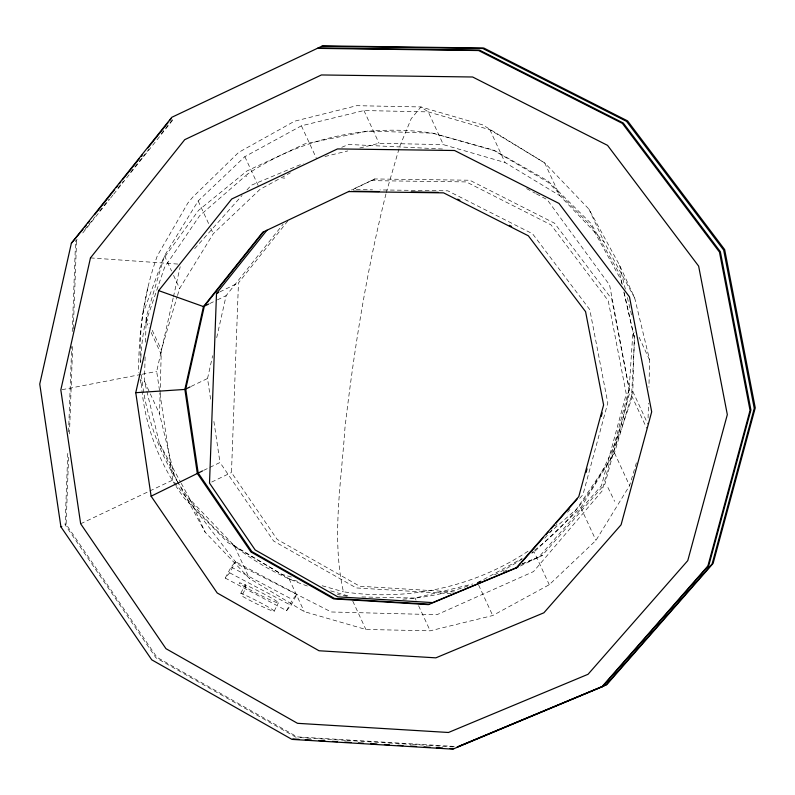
<?xml version="1.0" encoding="UTF-8"?>
<svg xmlns="http://www.w3.org/2000/svg" width="795" height="795" viewBox="0 0 795 795"><rect width="100%" height="100%" fill="white"/><g stroke="black" fill="none" stroke-linecap="round" stroke-linejoin="round"><path stroke-width="0.6" stroke-dasharray="3.98 2.98" d="M176.888 480.448L159.417 443.372L144.461 381.203L145.117 356.826M145.515 342.198L146.201 317.195L164.515 255.712L198.164 200.956L244.85 156.645L301.404 125.809L363.951 110.545L428.247 111.886L489.899 129.754L544.704 162.915L588.936 209.125L619.583 265.232L634.688 297.986L649.654 360.155L648.919 387.235M174.532 476.125L159.566 413.957L161.305 349.949L177.156 296.744M535.045 551.104L580.837 507.647L614.485 452.892L632.8 391.408L634.41 332.33M648.084 418.011L648.481 403.234M296.167 737.363L155.959 657.803L65.12 524.799L67.863 450.497M68.549 431.923L71.699 346.471M72.246 331.604L75.575 241.203L77.125 239.265M454.333 746.416L297.161 736.876L156.953 657.326L66.114 524.322L68.628 456.211M69.453 433.921L72.782 343.51M73.329 328.653L76.568 240.726L78.119 238.788M454.591 592.007L359.767 586.253L277.127 539.358L231.474 472.508L238.46 282.881L288.148 220.553M624.115 292.659L634.619 338.978L631.359 399.587L611.524 457.672L576.455 509.267L549.733 532.461M173.171 297.986L156.685 371.424L172.783 480.061L237.109 563.973L331.296 611.981L436.972 614.694L533.485 571.605L602.004 491.111L629.143 388.944L632.979 331.088M634.688 297.986L604.051 241.879L559.819 195.669L544.704 162.915L482.694 124.895L420.923 106.947L356.746 105.685L294.567 121.198L238.599 152.431L192.668 197.249L187.809 203.123L157.39 255.652C143.895 292.858 138.36 333.075 138.698 372.577M147.979 287.243L142.534 314.721L162.945 259.399L198.551 210.367L246.917 170.985L304.753 143.915L368.115 131.026L432.679 133.182L494.063 150.235L548.063 181.022L591.003 223.455L619.971 274.643L622.455 285.445M173.439 296.783L180.197 266.683M210.605 399.189L207.535 378.49L212.662 355.683M216.697 337.666L226.138 295.651L283.129 224.16M385.943 193.97C366.634 270.837 354.113 349.243 344.951 427.919C341.373 482.078 331.336 538.086 343.43 591.778A253.993 244.333 -10.1 0 0 528.556 550.875M386.221 192.768L399.05 148.705M177.514 295.561L179.63 288.476L213.279 233.71L259.965 189.399L290.413 172.793M177.484 481.522L205.17 532.233L249.411 578.442L304.217 611.603L365.869 629.471L430.165 630.813L492.711 615.549L549.256 584.713L595.952 540.401L629.6 485.646L636.924 461.06M399.756 146.33L411.204 118.694L420.923 106.947L428.247 111.886L443.362 144.64L505.014 162.508L559.819 195.669M240.875 593.179L245.138 584.802A21.972 1.391 27 0 1 271.602 598.128A21.972 1.391 27 0 1 274.752 601.825A21.972 1.391 27 0 1 248.835 589.145L244.82 586.859A21.972 1.391 27 0 1 241.978 583.53L245.138 584.802L246.043 587.555L241.789 595.932L244.582 597.522A21.972 1.391 27 0 0 270.489 610.202A21.972 1.391 27 0 0 267.339 606.506A21.972 1.391 27 0 0 240.875 593.179L241.789 595.932M274.166 611.166L278.429 602.789M225.243 578.094L231.107 567.024L235.539 561.737L296.903 594.282L291.04 605.363L286.607 610.639L225.243 578.094L229.675 572.817L235.539 561.737M286.607 610.639L292.471 599.559L296.903 594.282M84.846 229.576L94.883 216.985M99.514 211.172L108.786 199.555M118.048 187.928L123.454 181.151M130.4 172.436L141.987 157.907M142.752 156.933L148.933 149.192M161.286 133.689L173.648 118.197M82.75 232.975L109.78 199.078M110.545 198.104L112.86 195.202M113.635 194.228L173.867 118.684M531.706 553.052L533.336 551.203M544.724 538.215L548.788 533.574M549.603 532.65L552.048 529.868M555.298 526.161L556.927 524.303M567.511 512.248L569.945 509.466M579.714 498.336L582.964 494.629L607.807 402.926L589.781 309.633L532.561 233.78L447.814 190.83L379.96 189.916M520.318 566.04L542.269 555.447L604.925 484.036L629.769 392.333L611.743 299.039L554.522 223.186L469.766 180.236L374.783 178.955L351.36 190.035M194.646 248.676L242.068 195.451M246.977 189.945L251.061 185.354L303.193 163.482M247.573 174.095L199.664 215.693L164.595 267.289L144.75 325.374A235.151 226.207 -10.1 0 0 140.735 362.46M477.596 582.795L522.186 558.478M531.974 553.141L534.151 551.959L549.256 584.713M75.575 241.203L76.568 240.726M374.783 178.955L352.821 189.548L372.557 189.816M219.768 291.904L238.46 282.881M209.791 303.531L216.329 300.381M217.423 299.854L226.138 295.651M191.188 386.38L207.535 378.49M65.12 524.799L66.114 524.322M203.639 470.382L219.986 462.491L213.666 419.889M211.689 482.058L231.474 472.508M80.663 523.776L172.783 480.061M341.731 147.314L348.528 144.461L443.063 149.033M477.368 582.506L480.786 581.085M503.553 571.585L506.972 570.164M521.778 563.993L542.269 555.447M521.699 564.251L538.781 557.126L601.427 485.715L626.271 394.012L608.245 300.729L551.024 224.866L466.277 181.916L371.285 180.634M324.936 156.506L347.793 150.931M359.817 147.989L379.066 143.299L443.362 144.64M361.884 596.946L415.05 598.059L472.786 583.967M62.03 389.689L140.914 374.475M142.126 374.236L156.685 371.424M282.752 178.06L284.849 178.08M451.093 593.686L356.269 587.932L273.639 541.047L219.986 462.491M299.874 737.581L345.666 740.364M346.898 740.433L411.253 744.339M412.496 744.418L427.342 745.312M428.584 745.392L454.571 746.972M90.461 257.908L178.269 264.099M246.281 176.579L246.818 176.669M291.427 577.041L281.977 574.358L227.758 542.498L184.46 498.376A235.151 226.207 -10.1 0 1 176.102 486.361M322.154 585.746L343.43 591.778M233.8 545.36L289.102 578.849L299.775 581.95M330.601 590.874L349.571 596.369M231.107 567.024L292.471 599.559M229.675 572.817L291.04 605.363M526.628 188.614L535.293 193.274M536.377 193.861L547.198 199.694L609.596 285.037L629.143 388.944M181.22 483.29L190.065 499.479L234.296 545.688L249.411 578.442M159.417 443.372L180.634 482.217M607.917 487.504L614.654 501.367M588.936 209.125L604.051 241.879M639.081 337.229L649.654 360.155M632.8 391.408L647.915 424.162M631.578 395.522L646.693 428.276M489.899 129.754L505.014 162.508M614.485 452.892L629.6 485.646M580.837 507.647L595.952 540.401M363.951 110.545L379.066 143.299M301.404 125.809L316.519 158.563M478.61 584.981L492.711 615.549M244.85 156.645L258.961 187.222M415.05 598.059L416.053 600.245M418.577 605.701L430.165 630.813M198.164 200.956L208.747 223.882M210.755 228.254L213.279 233.71M352.771 601.09L365.869 629.471M164.515 255.712L171.571 271.006M173.578 275.368L179.63 288.476M289.102 578.849L304.217 611.603M146.201 317.195L149.221 323.744M152.242 330.293L161.305 349.949M146.081 321.478L149.102 328.027M151.12 332.399L161.196 354.232M144.461 381.203L159.566 413.957M190.065 499.479L205.17 532.233M244.979 584.742L246.043 587.555M619.583 265.232L625.337 289.142M627.344 297.509L631.955 316.639M621.909 283.577L621.074 279.969L591.649 226.575L548.351 182.452L494.132 150.593L432.679 133.182A253.993 244.333 -10.1 0 0 247.553 174.075M623.837 292.003L634.619 338.978M140.099 379.285L141.49 385.982M467.927 585.945A246.291 244.92 68.5 0 1 401.445 599.271M629.014 388.924A246.291 244.92 68.5 0 1 534.061 550.508M522.027 559.034A246.291 244.92 68.5 0 1 492.91 575.59M347.097 596.25A248.596 247.215 68.5 0 1 337.388 594.392M307.387 586.034A248.596 247.215 68.5 0 1 178.676 483.628M178.03 482.585A248.596 247.215 68.5 0 1 143.984 393.813M143.776 392.611A248.596 247.215 68.5 0 1 141.351 374.534M140.467 362.361A248.596 247.215 68.5 0 1 142.742 314.76M175.437 485.328A235.151 226.207 -10.1 0 1 141.053 379.851"/><path stroke-width="1.19" d="M266.961 230.192L216.508 293.474L209.512 483.102L255.175 549.951L337.805 596.846L432.639 602.6L518.032 566.984M458.039 746.634L606.804 684.614L713.095 563.456L755.25 407.875L724.662 249.59L627.583 120.9L483.797 48.028L322.631 45.852L171.75 117.322L71.371 243.23L39.75 384.055L60.917 526.837L151.756 659.83L291.954 739.39L452.842 749.148L602.471 686.701L708.772 565.543L750.927 409.962L720.34 251.677L623.25 122.987L479.465 50.115L318.308 47.939M135.766 392.7L158.682 290.622L231.733 198.998L337.517 148.923L454.561 150.503L558.984 203.421L629.481 296.883L651.691 411.83L621.084 524.809L543.889 612.796L435.859 657.843L319.024 650.757L217.214 592.981L151.11 496.199L135.766 392.7L184.867 389.431L190.104 386.907M586.084 472.419L587.058 468.841M601.249 416.441L602.222 412.863M83.058 229.248L71.371 243.23M84.598 227.31L86.148 225.373M87.688 223.435L89.239 221.497M94.635 214.72L114.719 189.538M116.259 187.6L117.809 185.662M119.349 183.725L120.89 181.787M122.44 179.849L139.423 158.543M140.973 156.605L142.514 154.667M147.92 147.89L167.993 122.708M169.544 120.77L171.084 118.833M263.632 231.792L204.345 306.164L185.742 389.013L198.194 473.005L251.846 551.561L334.476 598.446L429.3 604.2M516.104 568.067L578.76 496.656L603.604 404.953L585.577 311.66L528.347 235.807L443.6 192.857L348.608 191.575M520.238 563.933L516.979 567.65L428.425 604.627L333.602 598.874L250.962 551.978L197.309 473.432L184.867 389.431L203.46 306.582L262.748 232.22L349.492 191.148M521.868 562.085L543.025 537.967M546.274 534.26L548.719 531.477M551.154 528.695L554.413 524.988M556.043 523.13L577.19 499.012M601.596 687.128L707.888 565.97L750.043 410.379L719.465 252.104L622.376 123.404L478.59 50.542L317.424 48.366M151.11 496.199L202.556 470.908M216.508 293.474L218.675 292.421M208.697 304.058L203.46 306.582L158.682 290.622M60.917 526.837L61.791 526.409M457.046 747.121L605.81 685.091L712.101 563.933L754.256 408.352L723.669 250.067L626.589 121.377L482.803 48.505L321.637 46.329M353.189 191.207L379.096 191.555M411.174 191.983L438.313 192.35M292.828 738.962L299.019 739.34M305.21 739.718L311.392 740.095M318.825 740.543L325.006 740.92M332.429 741.367L337.388 741.665M344.811 742.123L351.002 742.49M358.426 742.947L363.375 743.245M370.798 743.693L376.989 744.07M384.412 744.518L389.361 744.826M398.027 745.342L402.976 745.65M410.399 746.098L416.59 746.475M424.013 746.922L430.204 747.3M436.385 747.678L442.577 748.045M450 748.502L453.716 748.721M457.691 199.128L459.888 200.241M509.416 225.343L511.622 226.456M90.461 257.908L60.818 389.928L80.663 523.776L165.966 648.68L297.519 723.321L448.469 732.483L588.042 674.289L687.774 560.614L727.326 414.632L698.636 266.116L607.539 145.366L472.628 76.996L321.418 74.959L184.738 139.662L90.461 257.908"/></g></svg>
